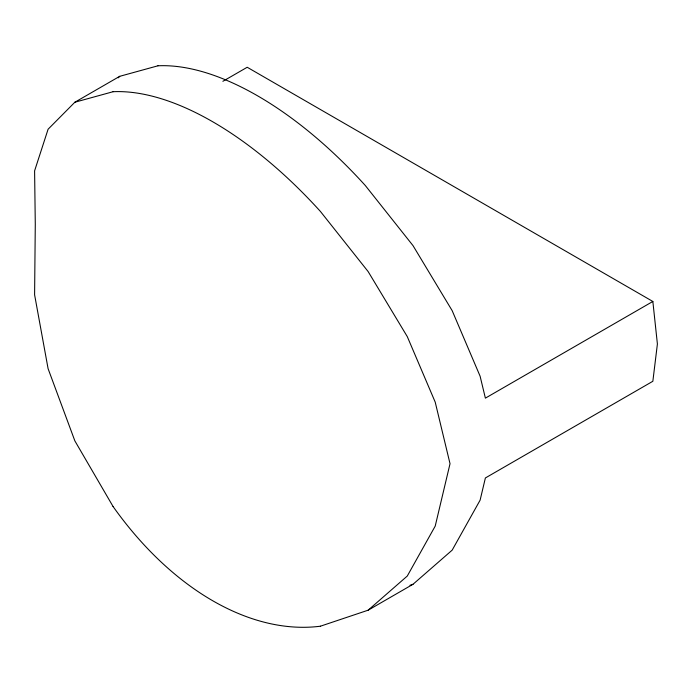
<?xml version="1.0" encoding="UTF-8"?>
<svg xmlns="http://www.w3.org/2000/svg" width="692" height="692" viewBox="0 0 692 692"><rect width="100%" height="100%" fill="white"/><g stroke="black" fill="none" stroke-linecap="round" stroke-linejoin="round"><path stroke-width="1.04" d="M157.94 65.801L119.751 76.31L74.857 102.234L48.094 129.222L34.6 170.846L35.283 224.269L34.6 294.801L48.094 368.68L74.857 440.873L113.047 506.475M118.263 77.815L119.751 76.31M320.422 626.199L368.127 610.197L407.277 576.047L435.216 526.093L450.025 463.718L435.216 402.138L407.277 336.597L368.127 271.549L320.422 211.449A290.761 142.171 53.4 0 0 113.038 91.716M368.127 610.197L413.02 584.273L452.179 550.131L480.11 500.169L485.386 477.964L652.85 381.275L657.4 343.993L652.85 301.461L247.208 67.262L222.876 81.301M652.85 301.461L485.386 398.142L480.11 376.214L452.179 310.673L413.02 245.634L365.315 185.525A290.761 142.171 53.4 0 0 157.94 65.792M409.975 585.294L413.02 584.273M74.857 102.234L113.047 91.725M320.422 626.208A290.761 190.127 67.7 0 1 113.038 506.475"/></g></svg>
